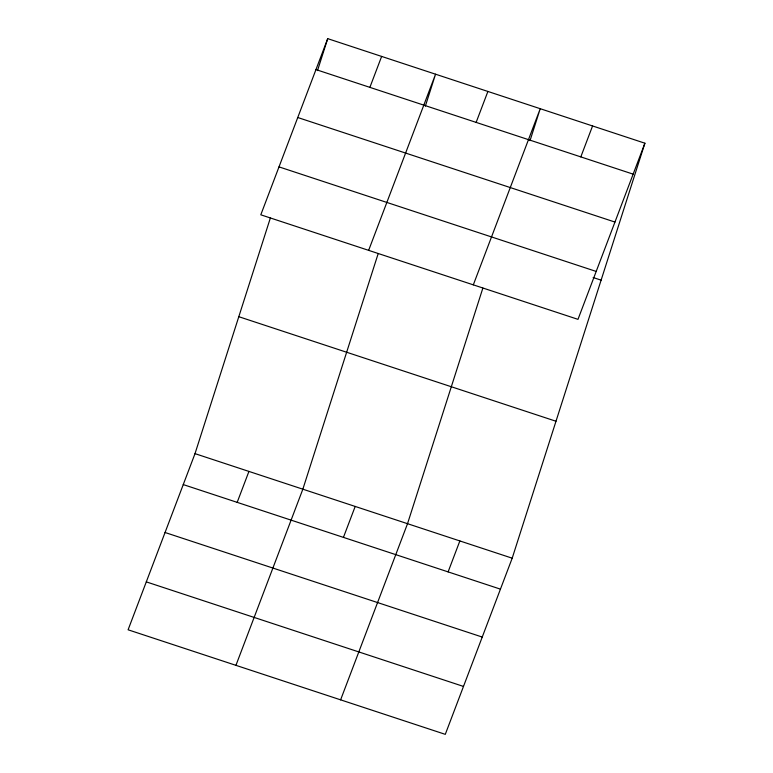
<?xml version="1.0" encoding="UTF-8"?>
<svg xmlns="http://www.w3.org/2000/svg" width="773" height="773" viewBox="0 0 773 773"><rect width="100%" height="100%" fill="white"/><g stroke="black" fill="none" stroke-linecap="round" stroke-linejoin="round"><path stroke-width="1.16" d="M644.904 143.208L577.991 319.355L260.801 214.807L327.713 38.65L644.904 143.208L512.199 558.193L445.287 734.35L128.096 629.792L195.009 453.645L270.347 218.044M317.5 70.604L327.713 38.65M378.19 253.592L302.852 489.193L235.939 665.34M425.343 106.152L435.557 74.198L368.644 250.355M482.864 288.097L407.526 523.698L340.613 699.845M530.017 140.657L540.23 108.703L473.318 284.851M369.881 87.368L381.64 56.419M237.176 502.363L248.935 471.414M476.139 122.395L487.898 91.446M343.434 537.39L355.194 506.441M580.813 156.9L592.572 125.951M448.108 571.885L459.858 540.945M315.964 69.589L633.145 174.147M297.76 117.515L614.95 222.064M279.005 166.881L596.196 271.439M593.142 277.526L601.114 280.155M238.809 316.698L555.99 421.246M195.009 453.645L512.199 558.193M183.259 484.584L500.44 589.142M165.055 532.5L482.236 637.058M146.3 581.876L463.491 686.434"/></g></svg>
